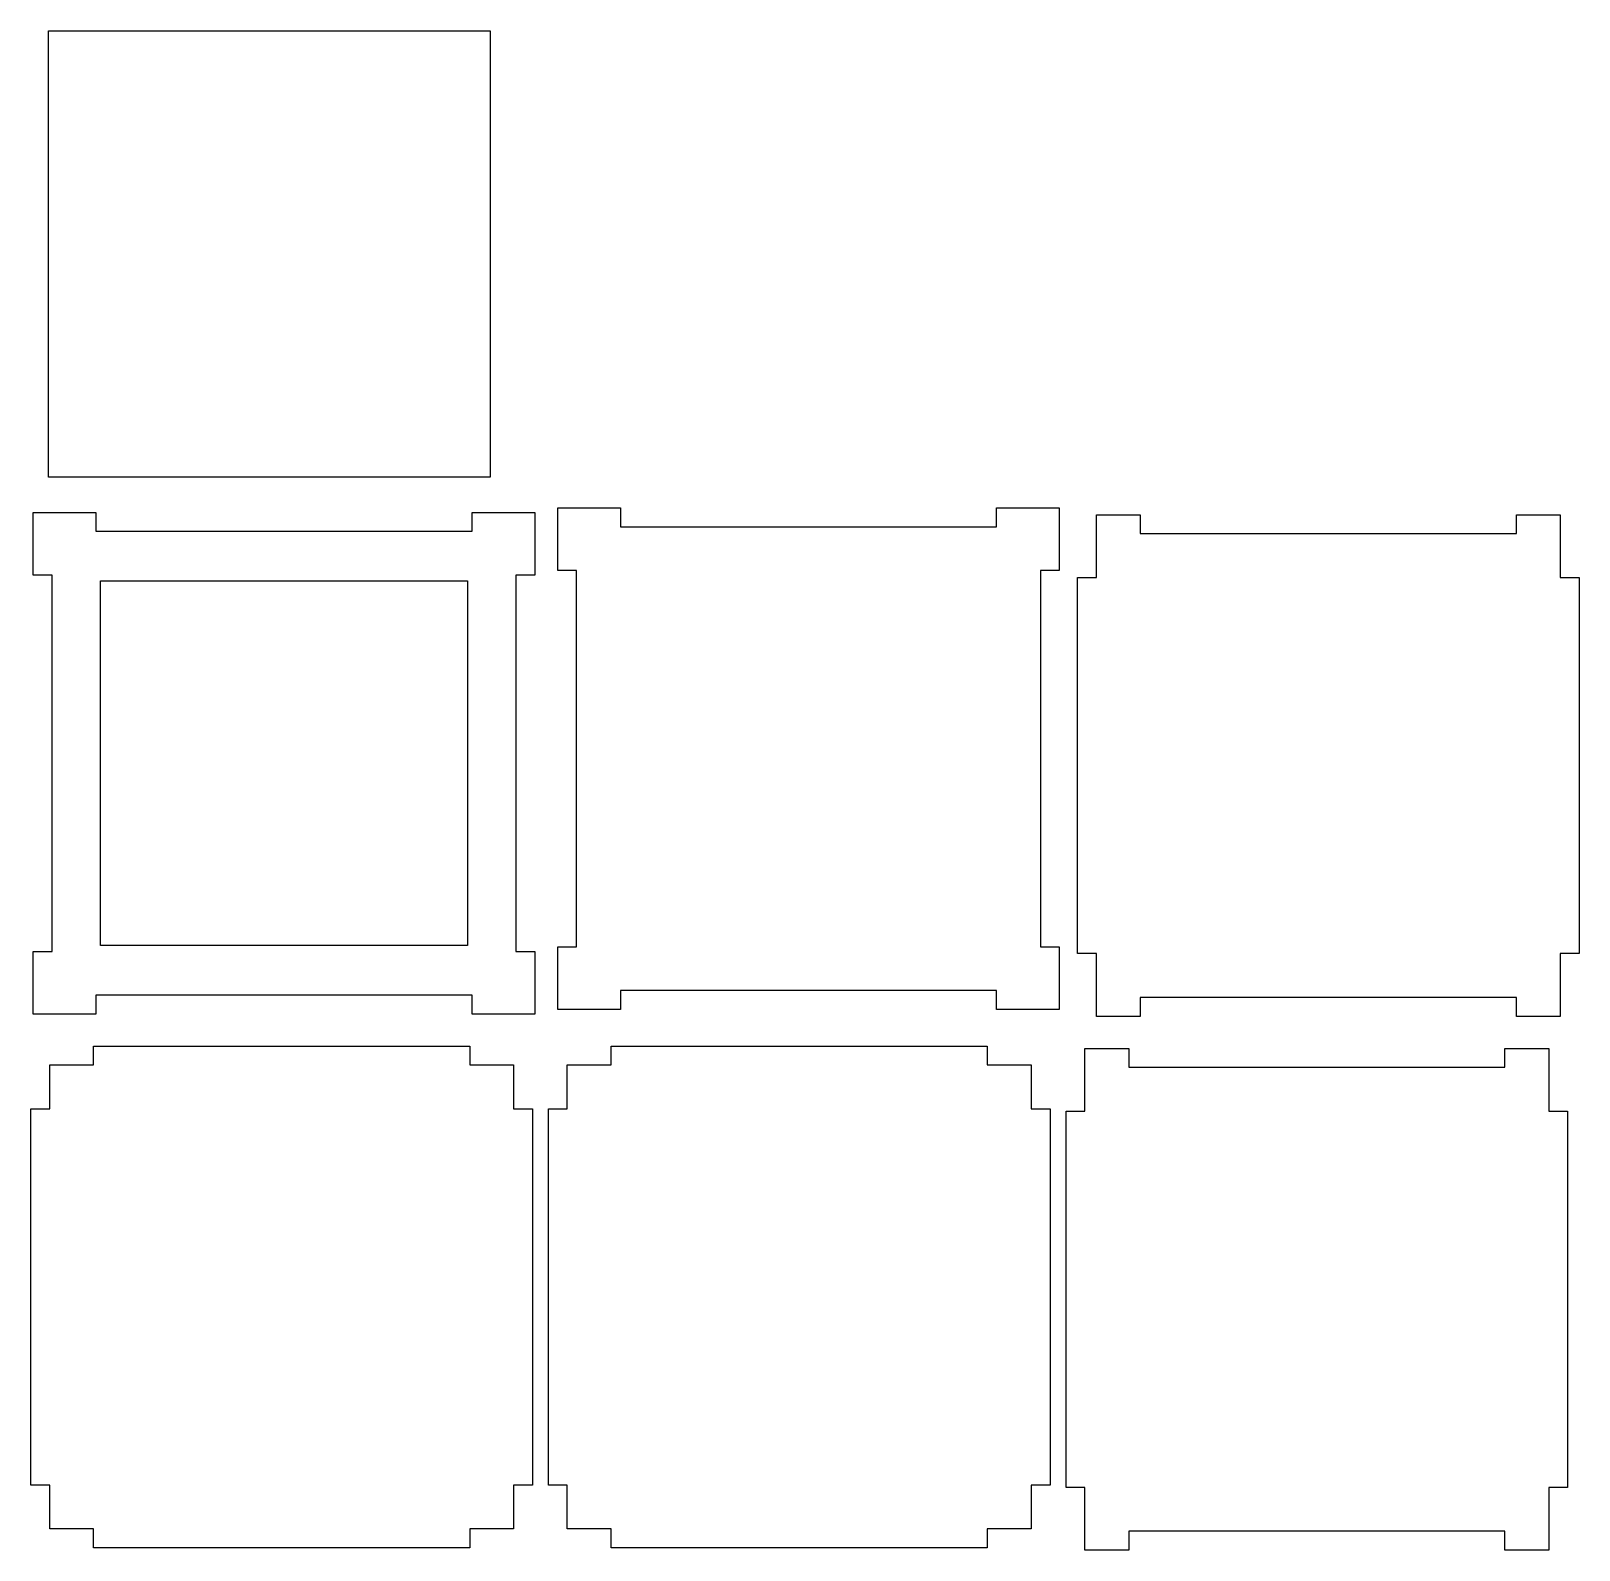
# Model space of a CAD drawing. Extents: x 7 to 707, y 12 to 699.
import ezdxf

# ---------------------------------------------------------------- set-up
doc = ezdxf.new("R2010")
doc.units = 0
doc.layers.get('0').update_dxf_attribs({"linetype": 'CONTINUOUS'})

msp = doc.modelspace()

# ---------------------------------------------------------------- linework, layer by layer
at = {"color": 7}
for points in [[(14.520364, 698.576787), (214.22006, 698.576787), (214.22006, 496.802763), (14.520364, 496.802763), (14.520364, 698.576787)], [(206.053686, 472.373131), (206.053686, 480.877075), (234.400166, 480.877075), (234.400166, 452.530595), (225.896222, 452.530595), (225.896222, 282.451715), (234.400166, 282.451715), (234.400166, 254.105235), (206.053686, 254.105235), (206.053686, 262.609179), (35.974806, 262.609179), (35.974806, 254.105235), (7.628326, 254.105235), (7.628326, 282.451715), (16.13227, 282.451715), (16.13227, 452.530595), (7.628326, 452.530595), (7.628326, 480.877075), (35.974806, 480.877075), (35.974806, 472.373131), (206.053686, 472.373131)], [(443.197216, 474.447531), (443.197216, 482.951475), (471.543696, 482.951475), (471.543696, 454.604995), (463.039752, 454.604995), (463.039752, 284.526115), (471.543696, 284.526115), (471.543696, 256.179635), (443.197216, 256.179635), (443.197216, 264.683579), (273.118336, 264.683579), (273.118336, 256.179635), (244.771856, 256.179635), (244.771856, 284.526115), (253.2758, 284.526115), (253.2758, 454.604995), (244.771856, 454.604995), (244.771856, 482.951475), (273.118336, 482.951475), (273.118336, 474.447531), (443.197216, 474.447531)], [(678.266408, 471.336011), (678.266408, 479.839955), (698.108944, 479.839955), (698.108944, 451.493475), (706.612888, 451.493475), (706.612888, 281.414595), (698.108944, 281.414595), (698.108944, 253.068115), (678.266408, 253.068115), (678.266408, 261.572059), (508.187528, 261.572059), (508.187528, 253.068115), (488.344992, 253.068115), (488.344992, 281.414595), (479.841048, 281.414595), (479.841048, 451.493475), (488.344992, 451.493475), (488.344992, 479.839955), (508.187528, 479.839955), (508.187528, 471.336011), (678.266408, 471.336011)], [(38.040741, 449.946115), (203.987749, 449.946115), (203.987749, 285.036267), (38.040741, 285.036267), (38.040741, 449.946115)], [(205.016517, 239.584915), (205.016517, 231.080971), (224.859053, 231.080971), (224.859053, 211.238435), (233.362997, 211.238435), (233.362997, 41.159555), (224.859053, 41.159555), (224.859053, 21.317019), (205.016517, 21.317019), (205.016517, 12.813075), (34.937637, 12.813075), (34.937637, 21.317019), (15.095101, 21.317019), (15.095101, 41.159555), (6.591157, 41.159555), (6.591157, 211.238435), (15.095101, 211.238435), (15.095101, 231.080971), (34.937637, 231.080971), (34.937637, 239.584915), (205.016517, 239.584915)], [(439.048544, 239.584915), (439.048544, 231.080971), (458.89108, 231.080971), (458.89108, 211.238435), (467.395024, 211.238435), (467.395024, 41.159555), (458.89108, 41.159555), (458.89108, 21.317019), (439.048544, 21.317019), (439.048544, 12.813075), (268.969664, 12.813075), (268.969664, 21.317019), (249.127128, 21.317019), (249.127128, 41.159555), (240.623184, 41.159555), (240.623184, 211.238435), (249.127128, 211.238435), (249.127128, 231.080971), (268.969664, 231.080971), (268.969664, 239.584915), (439.048544, 239.584915)], [(673.080568, 230.043771), (673.080568, 238.547715), (692.923104, 238.547715), (692.923104, 210.201235), (701.427048, 210.201235), (701.427048, 40.122355), (692.923104, 40.122355), (692.923104, 11.775875), (673.080568, 11.775875), (673.080568, 20.279819), (503.001688, 20.279819), (503.001688, 11.775875), (483.159152, 11.775875), (483.159152, 40.122355), (474.655208, 40.122355), (474.655208, 210.201235), (483.159152, 210.201235), (483.159152, 238.547715), (503.001688, 238.547715), (503.001688, 230.043771), (673.080568, 230.043771)]]:
    msp.add_lwpolyline(points, close=True, dxfattribs=at)

doc.saveas('drawing.dxf')
